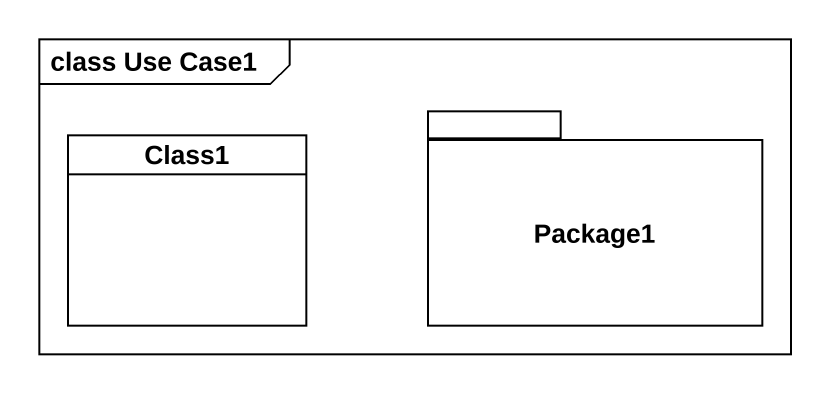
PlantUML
@startuml
mainframe class Use Case1
hide circle
hide empty members
class Class1
package Package1 {
}
@enduml
